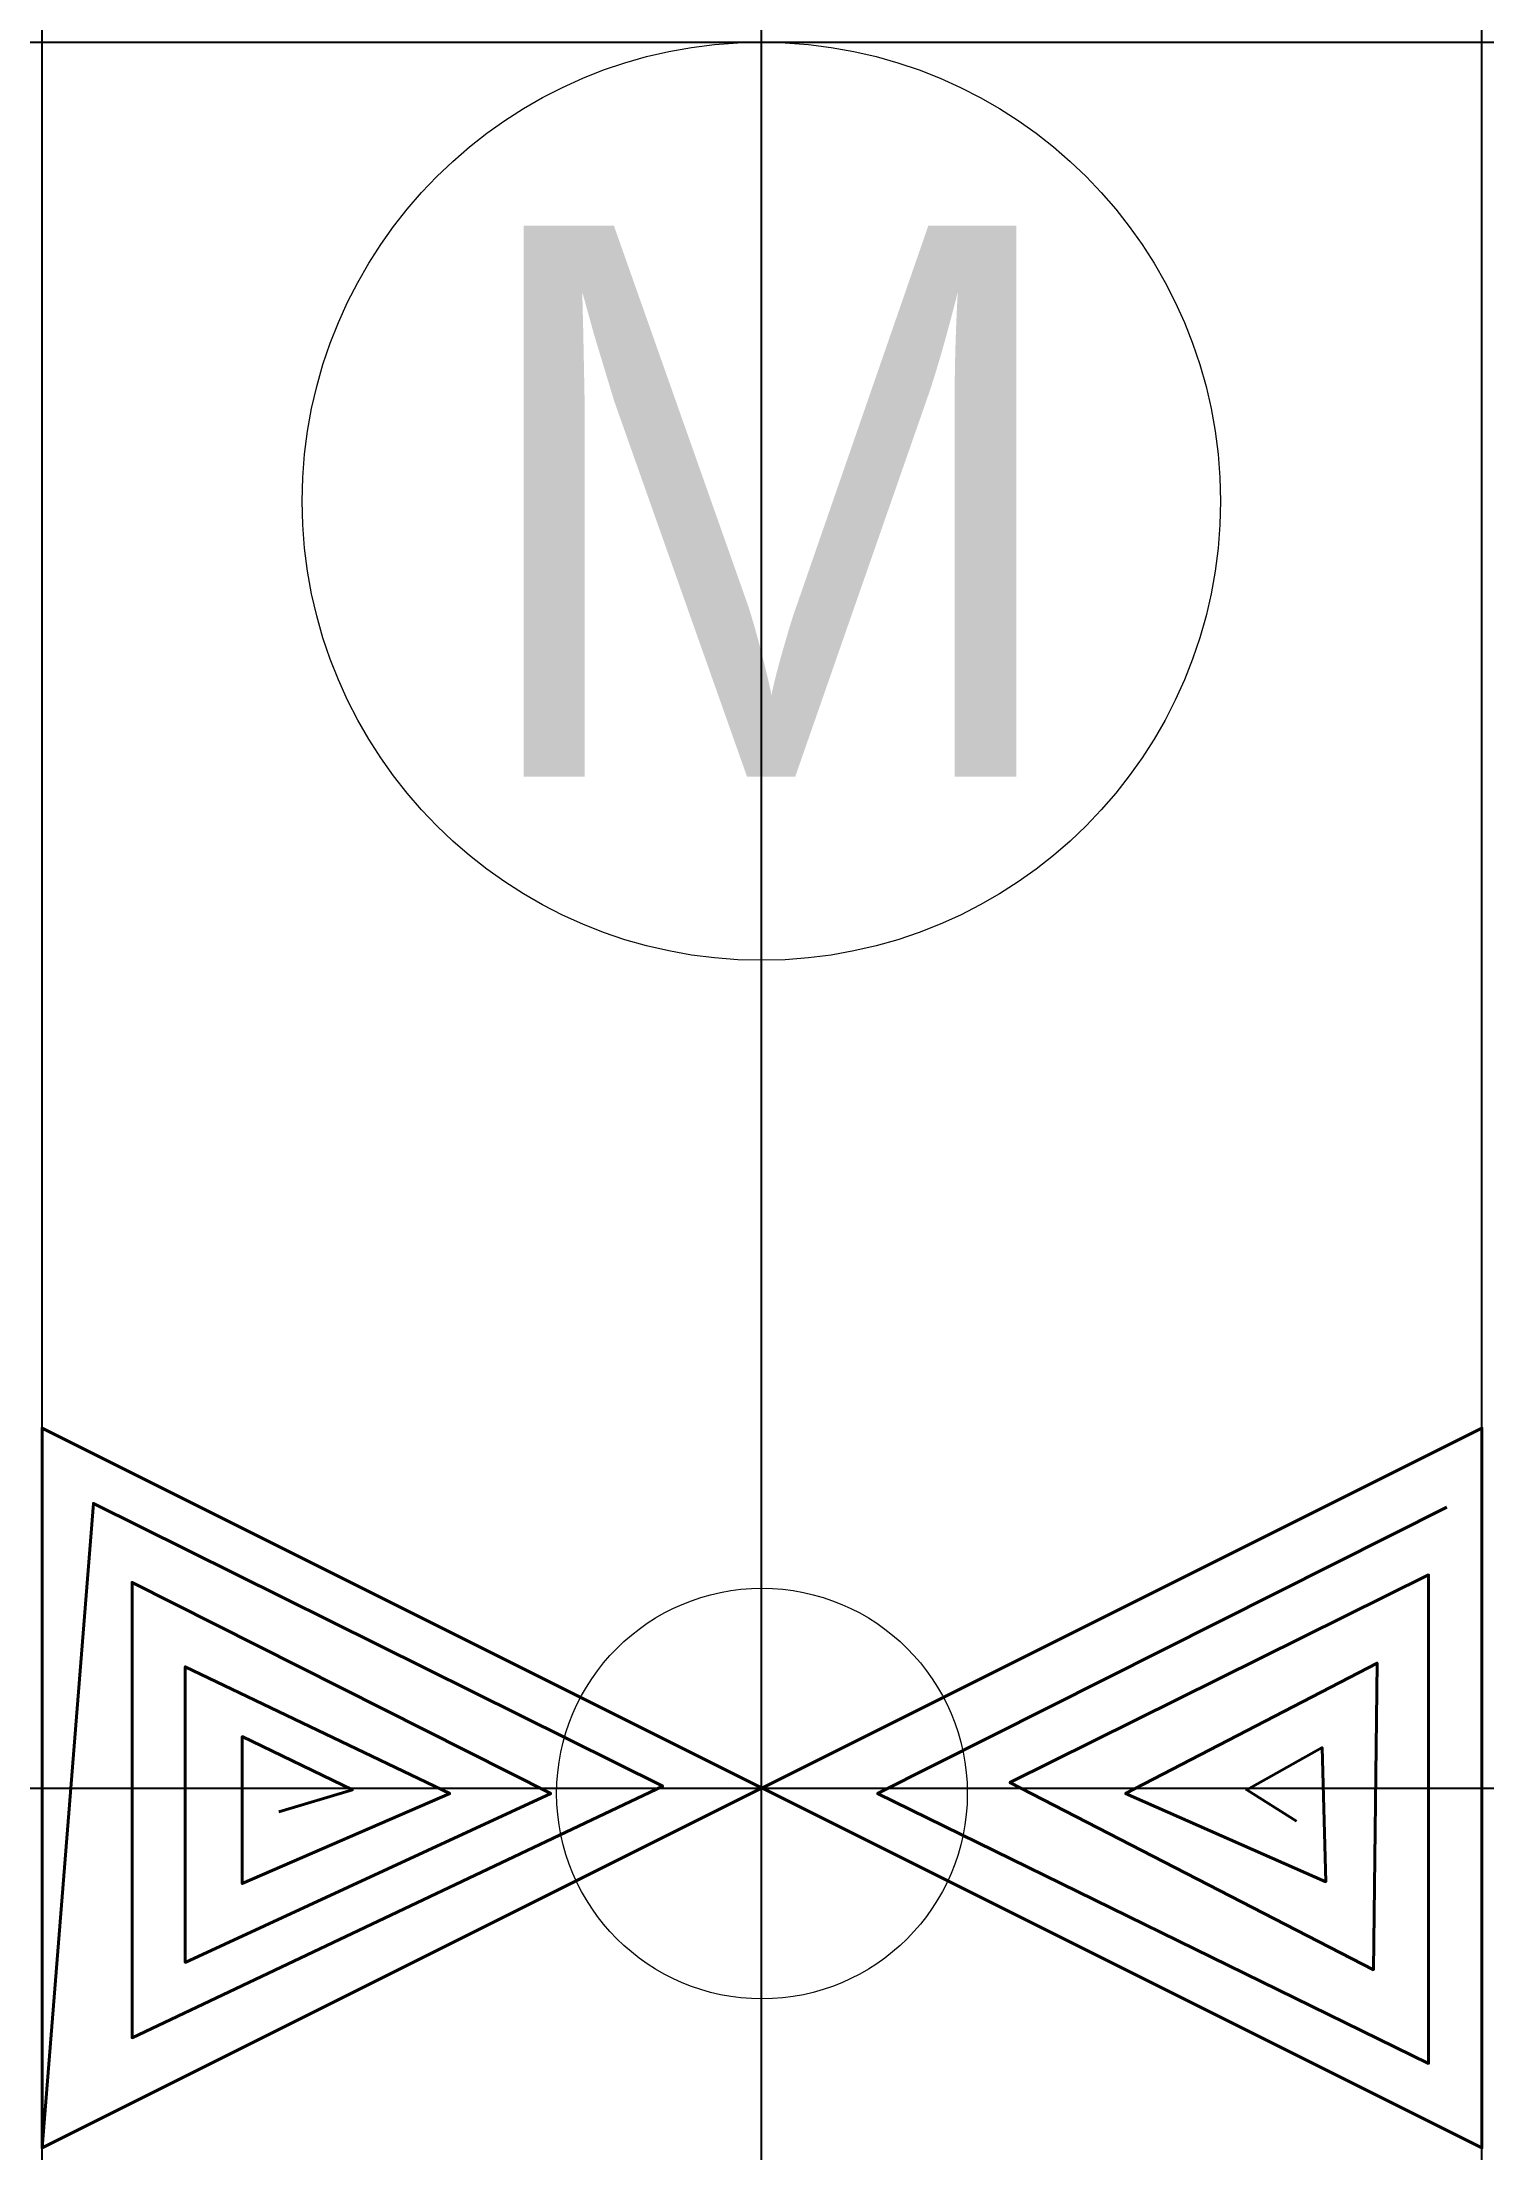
# Model space of a CAD drawing. Header units: metres. Extents: x -0.0039 to 0.0039, y -0.002 to 0.0095.
import ezdxf

# ---------------------------------------------------------------- set-up
doc = ezdxf.new("R2010")
doc.units = ezdxf.units.M
doc.header["$PDMODE"] = 2
doc.layers.add('Level 7', color=7, linetype='Continuous')
doc.styles.add('Styledgn000', font='dgn000.shx')

# ---------------------------------------------------------------- blocks, each defined once
blk = doc.blocks.new('01018C')
at = {"layer": 'Level 7', "color": 2, "linetype": 'Continuous', "lineweight": 40, "flags": 128}
for points in [[(-0.003918, -0.001956), (-0.003918, 0.001964), (0.003922, -0.001956), (0.003922, 0.001964), (-0.003918, -0.001956), (-0.003638, 0.001554), (-0.000538, 0.000014), (-0.003428, -0.001356), (-0.003428, 0.001124), (-0.001148, -0.000026), (-0.003138, -0.000946), (-0.003138, 0.000664), (-0.001698, -0.000026), (-0.002828, -0.000516), (-0.002828, 0.000284), (-0.002228, -0.000006), (-0.002628, -0.000126)], [(0.003732, 0.001534), (0.000632, -0.000026), (0.003632, -0.001496), (0.003632, 0.001164), (0.001352, 0.000034), (0.003332, -0.000986), (0.003352, 0.000684), (0.001982, -0.000026), (0.003072, -0.000506), (0.003052, 0.000224), (0.002642, -0.000006), (0.002912, -0.000176)]]:
    blk.add_lwpolyline(points, dxfattribs=at)
at = {"layer": 'Level 7', "color": 2, "linetype": 'Continuous', "lineweight": 13}
blk.add_circle((0.000002, -0.000026), 0.001118, dxfattribs=at)
blk = doc.blocks.new('0010586')
at = {"layer": 'Level 7', "color": 2, "linetype": 'Continuous', "lineweight": 13}
blk.add_line((0, 0), (0, 0.0045), dxfattribs=at)
blk.add_circle((0, 0.007), 0.0025, dxfattribs=at)
at = {"layer": 'Level 7', "color": 9, "linetype": 'Continuous', "lineweight": 13, "true_color": 0xc8c8c8, "insert": (0.000047, 0.007), "char_height": 0.003, "attachment_point": 5, "line_spacing_factor": 0.8, "style": 'Styledgn000'}
blk.add_mtext('M', dxfattribs=at)

msp = doc.modelspace()

# ---------------------------------------------------------------- linework, layer by layer
for p in [(-0.000001, 0.009511), (-0.003918, 0.000004), (0.003922, 0.000004)]:
    msp.add_point(p)

# ---------------------------------------------------------------- block references
at = {"color": 9, "linetype": 'Continuous', "lineweight": 0, "true_color": 0xc8c8c8}
msp.add_blockref('0010586', (-0.000001, 0.000011), dxfattribs=at)
msp.add_blockref('01018C', (0, 0))

doc.saveas('drawing.dxf')
